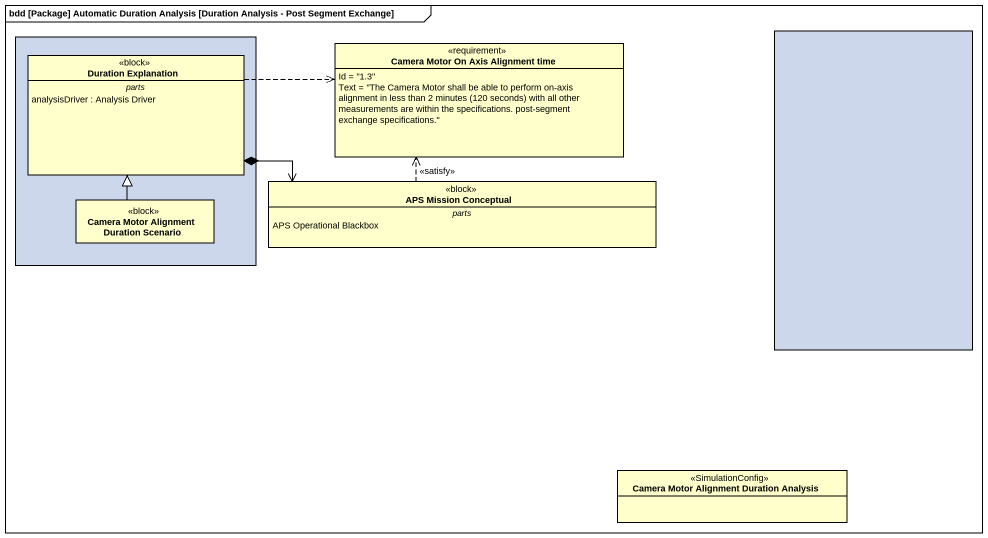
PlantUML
@startuml
mainframe bdd [Package] Automatic Duration Analysis [Duration Analysis - Post Segment Exchange]
allowmixing
hide circle
hide empty members
rectangle " " as rectangle1 #CDD7EB {
  class "Duration Explanation" as Duration_Explanation <<block>> {
    -- parts --
    analysisDriver : Analysis Driver
  }
  class "Camera Motor Alignment Duration Scenario" as Camera_Motor_Alignment <<block>>
}
class "Camera Motor On Axis Alignment time" as Camera_Motor_On_Axis <<requirement>> {
  Id = "1.3"
  {field} Text = "The Camera Motor shall be able to perform on-axis alignment in less than 2 minutes (120 seconds) with all other measurements are within the specifications. post-segment exchange specifications."
}
rectangle " " as rectangle2 #CDD7EB
class "APS Mission Conceptual" as APS_Mission_Conceptual <<block>> {
  -- parts --
  APS Operational Blackbox
}
class "Camera Motor Alignment Duration Analysis" as Camera_Motor_Alignment_2 <<SimulationConfig>>
Duration_Explanation .right.> Camera_Motor_On_Axis
Duration_Explanation *-right-> APS_Mission_Conceptual
Camera_Motor_Alignment -up-|> Duration_Explanation
APS_Mission_Conceptual .up.> Camera_Motor_On_Axis : <<satisfy>>
@enduml
